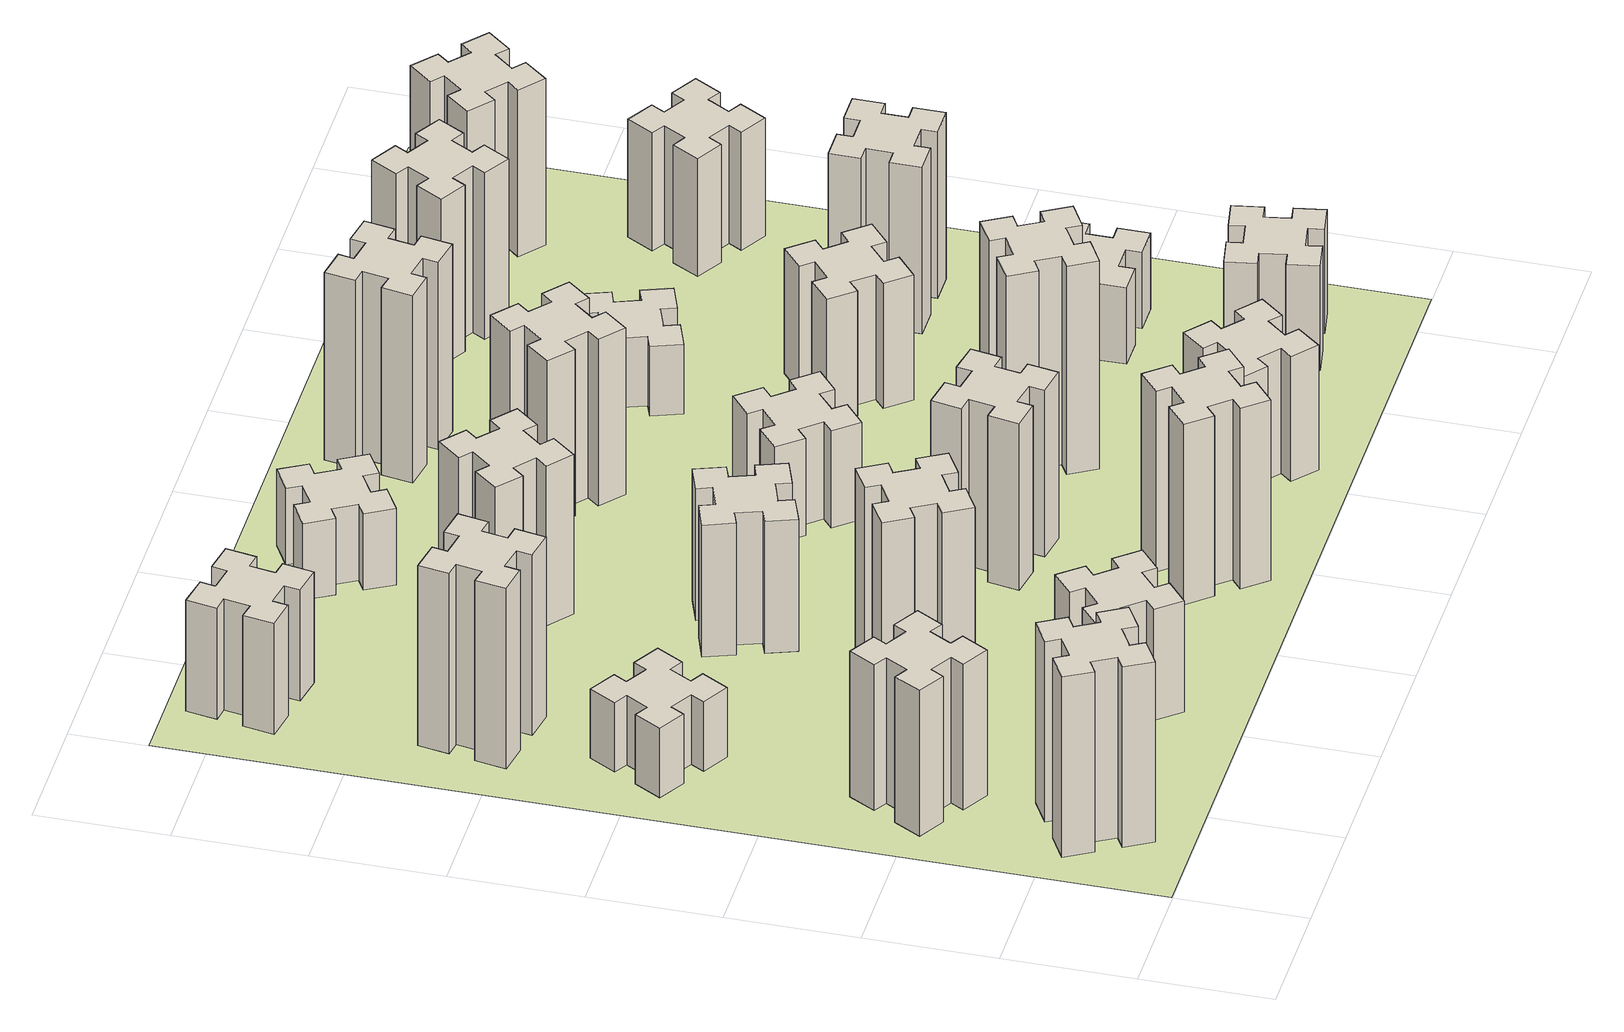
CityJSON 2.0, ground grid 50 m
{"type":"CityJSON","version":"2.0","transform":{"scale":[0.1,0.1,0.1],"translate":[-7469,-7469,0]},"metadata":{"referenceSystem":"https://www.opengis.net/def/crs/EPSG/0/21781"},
"CityObjects":{
"building1":{"type":"Building","attributes":{"class":"1000","function":"1000","usage":"1000","yearOfConstruction":2016,"roofType":"1000","measuredHeight":78,"storeysAboveGround":30,"storeysBelowGround":0},"geometry":[{"type":"Solid","lod":"1","boundaries":[[[[0,1,2,3,4,5,6,7,8,9,10,11,12,13,14,15,16,17,18,19]],[[17,16,20,21]],[[16,15,22,20]],[[15,14,23,22]],[[14,13,24,23]],[[13,12,25,24]],[[12,11,26,25]],[[11,10,27,26]],[[10,9,28,27]],[[9,8,29,28]],[[8,7,30,29]],[[7,6,31,30]],[[6,5,32,31]],[[5,4,33,32]],[[4,3,34,33]],[[3,2,35,34]],[[2,1,36,35]],[[1,0,37,36]],[[0,19,38,37]],[[19,18,39,38]],[[18,17,21,39]],[[24,25,26,27,28,29,30,31,32,33,34,35,36,37,38,39,21,20,22,23]]]]}]},
"building2":{"type":"Building","attributes":{"class":"1000","function":"1000","usage":"1000","yearOfConstruction":2016,"roofType":"1000","measuredHeight":63,"storeysAboveGround":30,"storeysBelowGround":0},"geometry":[{"type":"Solid","lod":"1","boundaries":[[[[40,41,42,43,44,45,46,47,48,49,50,51,52,53,54,55,56,57,58,59]],[[57,56,60,61]],[[56,55,62,60]],[[55,54,63,62]],[[54,53,64,63]],[[53,52,65,64]],[[52,51,66,65]],[[51,50,67,66]],[[50,49,68,67]],[[49,48,69,68]],[[48,47,70,69]],[[47,46,71,70]],[[46,45,72,71]],[[45,44,73,72]],[[44,43,74,73]],[[43,42,75,74]],[[42,41,76,75]],[[41,40,77,76]],[[40,59,78,77]],[[59,58,79,78]],[[58,57,61,79]],[[64,65,66,67,68,69,70,71,72,73,74,75,76,77,78,79,61,60,62,63]]]]}]},
"building3":{"type":"Building","attributes":{"class":"1000","function":"1000","usage":"1000","yearOfConstruction":2016,"roofType":"1000","measuredHeight":30,"storeysAboveGround":30,"storeysBelowGround":0},"geometry":[{"type":"Solid","lod":"1","boundaries":[[[[80,81,82,83,84,85,86,87,88,89,90,91,92,93,94,95,96,97,98,99]],[[97,96,100,101]],[[96,95,102,100]],[[95,94,103,102]],[[94,93,104,103]],[[93,92,105,104]],[[92,91,106,105]],[[91,90,107,106]],[[90,89,108,107]],[[89,88,109,108]],[[88,87,110,109]],[[87,86,111,110]],[[86,85,112,111]],[[85,84,113,112]],[[84,83,114,113]],[[83,82,115,114]],[[82,81,116,115]],[[81,80,117,116]],[[80,99,118,117]],[[99,98,119,118]],[[98,97,101,119]],[[104,105,106,107,108,109,110,111,112,113,114,115,116,117,118,119,101,100,102,103]]]]}]},
"building4":{"type":"Building","attributes":{"class":"1000","function":"1000","usage":"1000","yearOfConstruction":2016,"roofType":"1000","measuredHeight":78,"storeysAboveGround":30,"storeysBelowGround":0},"geometry":[{"type":"Solid","lod":"1","boundaries":[[[[120,121,122,123,124,125,126,127,128,129,130,131,132,133,134,135,136,137,138,139]],[[137,136,140,141]],[[136,135,142,140]],[[135,134,143,142]],[[134,133,144,143]],[[133,132,145,144]],[[132,131,146,145]],[[131,130,147,146]],[[130,129,148,147]],[[129,128,149,148]],[[128,127,150,149]],[[127,126,151,150]],[[126,125,152,151]],[[125,124,153,152]],[[124,123,154,153]],[[123,122,155,154]],[[122,121,156,155]],[[121,120,157,156]],[[120,139,158,157]],[[139,138,159,158]],[[138,137,141,159]],[[144,145,146,147,148,149,150,151,152,153,154,155,156,157,158,159,141,140,142,143]]]]}]},
"building5":{"type":"Building","attributes":{"class":"1000","function":"1000","usage":"1000","yearOfConstruction":2016,"roofType":"1000","measuredHeight":48,"storeysAboveGround":30,"storeysBelowGround":0},"geometry":[{"type":"Solid","lod":"1","boundaries":[[[[160,161,162,163,164,165,166,167,168,169,170,171,172,173,174,175,176,177,178,179]],[[177,176,180,181]],[[176,175,182,180]],[[175,174,183,182]],[[174,173,184,183]],[[173,172,185,184]],[[172,171,186,185]],[[171,170,187,186]],[[170,169,188,187]],[[169,168,189,188]],[[168,167,190,189]],[[167,166,191,190]],[[166,165,192,191]],[[165,164,193,192]],[[164,163,194,193]],[[163,162,195,194]],[[162,161,196,195]],[[161,160,197,196]],[[160,179,198,197]],[[179,178,199,198]],[[178,177,181,199]],[[184,185,186,187,188,189,190,191,192,193,194,195,196,197,198,199,181,180,182,183]]]]}]},
"building6":{"type":"Building","attributes":{"class":"1000","function":"1000","usage":"1000","yearOfConstruction":2016,"roofType":"1000","measuredHeight":48,"storeysAboveGround":30,"storeysBelowGround":0},"geometry":[{"type":"Solid","lod":"1","boundaries":[[[[200,201,202,203,204,205,206,207,208,209,210,211,212,213,214,215,216,217,218,219]],[[217,216,220,221]],[[216,215,222,220]],[[215,214,223,222]],[[214,213,224,223]],[[213,212,225,224]],[[212,211,226,225]],[[211,210,227,226]],[[210,209,228,227]],[[209,208,229,228]],[[208,207,230,229]],[[207,206,231,230]],[[206,205,232,231]],[[205,204,233,232]],[[204,203,234,233]],[[203,202,235,234]],[[202,201,236,235]],[[201,200,237,236]],[[200,219,238,237]],[[219,218,239,238]],[[218,217,221,239]],[[224,225,226,227,228,229,230,231,232,233,234,235,236,237,238,239,221,220,222,223]]]]}]},
"building7":{"type":"Building","attributes":{"class":"1000","function":"1000","usage":"1000","yearOfConstruction":2016,"roofType":"1000","measuredHeight":78,"storeysAboveGround":30,"storeysBelowGround":0},"geometry":[{"type":"Solid","lod":"1","boundaries":[[[[240,241,242,243,244,245,246,247,248,249,250,251,252,253,254,255,256,257,258,259]],[[257,256,260,261]],[[256,255,262,260]],[[255,254,263,262]],[[254,253,264,263]],[[253,252,265,264]],[[252,251,266,265]],[[251,250,267,266]],[[250,249,268,267]],[[249,248,269,268]],[[248,247,270,269]],[[247,246,271,270]],[[246,245,272,271]],[[245,244,273,272]],[[244,243,274,273]],[[243,242,275,274]],[[242,241,276,275]],[[241,240,277,276]],[[240,259,278,277]],[[259,258,279,278]],[[258,257,261,279]],[[264,265,266,267,268,269,270,271,272,273,274,275,276,277,278,279,261,260,262,263]]]]}]},
"building8":{"type":"Building","attributes":{"class":"1000","function":"1000","usage":"1000","yearOfConstruction":2016,"roofType":"1000","measuredHeight":57,"storeysAboveGround":30,"storeysBelowGround":0},"geometry":[{"type":"Solid","lod":"1","boundaries":[[[[280,281,282,283,284,285,286,287,288,289,290,291,292,293,294,295,296,297,298,299]],[[297,296,300,301]],[[296,295,302,300]],[[295,294,303,302]],[[294,293,304,303]],[[293,292,305,304]],[[292,291,306,305]],[[291,290,307,306]],[[290,289,308,307]],[[289,288,309,308]],[[288,287,310,309]],[[287,286,311,310]],[[286,285,312,311]],[[285,284,313,312]],[[284,283,314,313]],[[283,282,315,314]],[[282,281,316,315]],[[281,280,317,316]],[[280,299,318,317]],[[299,298,319,318]],[[298,297,301,319]],[[304,305,306,307,308,309,310,311,312,313,314,315,316,317,318,319,301,300,302,303]]]]}]},
"building9":{"type":"Building","attributes":{"class":"1000","function":"1000","usage":"1000","yearOfConstruction":2016,"roofType":"1000","measuredHeight":69,"storeysAboveGround":30,"storeysBelowGround":0},"geometry":[{"type":"Solid","lod":"1","boundaries":[[[[320,321,322,323,324,325,326,327,328,329,330,331,332,333,334,335,336,337,338,339]],[[337,336,340,341]],[[336,335,342,340]],[[335,334,343,342]],[[334,333,344,343]],[[333,332,345,344]],[[332,331,346,345]],[[331,330,347,346]],[[330,329,348,347]],[[329,328,349,348]],[[328,327,350,349]],[[327,326,351,350]],[[326,325,352,351]],[[325,324,353,352]],[[324,323,354,353]],[[323,322,355,354]],[[322,321,356,355]],[[321,320,357,356]],[[320,339,358,357]],[[339,338,359,358]],[[338,337,341,359]],[[344,345,346,347,348,349,350,351,352,353,354,355,356,357,358,359,341,340,342,343]]]]}]},
"building10":{"type":"Building","attributes":{"class":"1000","function":"1000","usage":"1000","yearOfConstruction":2016,"roofType":"1000","measuredHeight":78,"storeysAboveGround":30,"storeysBelowGround":0},"geometry":[{"type":"Solid","lod":"1","boundaries":[[[[360,361,362,363,364,365,366,367,368,369,370,371,372,373,374,375,376,377,378,379]],[[377,376,380,381]],[[376,375,382,380]],[[375,374,383,382]],[[374,373,384,383]],[[373,372,385,384]],[[372,371,386,385]],[[371,370,387,386]],[[370,369,388,387]],[[369,368,389,388]],[[368,367,390,389]],[[367,366,391,390]],[[366,365,392,391]],[[365,364,393,392]],[[364,363,394,393]],[[363,362,395,394]],[[362,361,396,395]],[[361,360,397,396]],[[360,379,398,397]],[[379,378,399,398]],[[378,377,381,399]],[[384,385,386,387,388,389,390,391,392,393,394,395,396,397,398,399,381,380,382,383]]]]}]},
"building11":{"type":"Building","attributes":{"class":"1000","function":"1000","usage":"1000","yearOfConstruction":2016,"roofType":"1000","measuredHeight":72,"storeysAboveGround":30,"storeysBelowGround":0},"geometry":[{"type":"Solid","lod":"1","boundaries":[[[[400,401,402,403,404,405,406,407,408,409,410,411,412,413,414,415,416,417,418,419]],[[417,416,420,421]],[[416,415,422,420]],[[415,414,423,422]],[[414,413,424,423]],[[413,412,425,424]],[[412,411,426,425]],[[411,410,427,426]],[[410,409,428,427]],[[409,408,429,428]],[[408,407,430,429]],[[407,406,431,430]],[[406,405,432,431]],[[405,404,433,432]],[[404,403,434,433]],[[403,402,435,434]],[[402,401,436,435]],[[401,400,437,436]],[[400,419,438,437]],[[419,418,439,438]],[[418,417,421,439]],[[424,425,426,427,428,429,430,431,432,433,434,435,436,437,438,439,421,420,422,423]]]]}]},
"building12":{"type":"Building","attributes":{"class":"1000","function":"1000","usage":"1000","yearOfConstruction":2016,"roofType":"1000","measuredHeight":33,"storeysAboveGround":30,"storeysBelowGround":0},"geometry":[{"type":"Solid","lod":"1","boundaries":[[[[440,441,442,443,444,445,446,447,448,449,450,451,452,453,454,455,456,457,458,459]],[[457,456,460,461]],[[456,455,462,460]],[[455,454,463,462]],[[454,453,464,463]],[[453,452,465,464]],[[452,451,466,465]],[[451,450,467,466]],[[450,449,468,467]],[[449,448,469,468]],[[448,447,470,469]],[[447,446,471,470]],[[446,445,472,471]],[[445,444,473,472]],[[444,443,474,473]],[[443,442,475,474]],[[442,441,476,475]],[[441,440,477,476]],[[440,459,478,477]],[[459,458,479,478]],[[458,457,461,479]],[[464,465,466,467,468,469,470,471,472,473,474,475,476,477,478,479,461,460,462,463]]]]}]},
"building13":{"type":"Building","attributes":{"class":"1000","function":"1000","usage":"1000","yearOfConstruction":2016,"roofType":"1000","measuredHeight":42,"storeysAboveGround":30,"storeysBelowGround":0},"geometry":[{"type":"Solid","lod":"1","boundaries":[[[[480,481,482,483,484,485,486,487,488,489,490,491,492,493,494,495,496,497,498,499]],[[497,496,500,501]],[[496,495,502,500]],[[495,494,503,502]],[[494,493,504,503]],[[493,492,505,504]],[[492,491,506,505]],[[491,490,507,506]],[[490,489,508,507]],[[489,488,509,508]],[[488,487,510,509]],[[487,486,511,510]],[[486,485,512,511]],[[485,484,513,512]],[[484,483,514,513]],[[483,482,515,514]],[[482,481,516,515]],[[481,480,517,516]],[[480,499,518,517]],[[499,498,519,518]],[[498,497,501,519]],[[504,505,506,507,508,509,510,511,512,513,514,515,516,517,518,519,501,500,502,503]]]]}]},
"building14":{"type":"Building","attributes":{"class":"1000","function":"1000","usage":"1000","yearOfConstruction":2016,"roofType":"1000","measuredHeight":72,"storeysAboveGround":30,"storeysBelowGround":0},"geometry":[{"type":"Solid","lod":"1","boundaries":[[[[520,521,522,523,524,525,526,527,528,529,530,531,532,533,534,535,536,537,538,539]],[[537,536,540,541]],[[536,535,542,540]],[[535,534,543,542]],[[534,533,544,543]],[[533,532,545,544]],[[532,531,546,545]],[[531,530,547,546]],[[530,529,548,547]],[[529,528,549,548]],[[528,527,550,549]],[[527,526,551,550]],[[526,525,552,551]],[[525,524,553,552]],[[524,523,554,553]],[[523,522,555,554]],[[522,521,556,555]],[[521,520,557,556]],[[520,539,558,557]],[[539,538,559,558]],[[538,537,541,559]],[[544,545,546,547,548,549,550,551,552,553,554,555,556,557,558,559,541,540,542,543]]]]}]},
"building15":{"type":"Building","attributes":{"class":"1000","function":"1000","usage":"1000","yearOfConstruction":2016,"roofType":"1000","measuredHeight":54,"storeysAboveGround":30,"storeysBelowGround":0},"geometry":[{"type":"Solid","lod":"1","boundaries":[[[[560,561,562,563,564,565,566,567,568,569,570,571,572,573,574,575,576,577,578,579]],[[577,576,580,581]],[[576,575,582,580]],[[575,574,583,582]],[[574,573,584,583]],[[573,572,585,584]],[[572,571,586,585]],[[571,570,587,586]],[[570,569,588,587]],[[569,568,589,588]],[[568,567,590,589]],[[567,566,591,590]],[[566,565,592,591]],[[565,564,593,592]],[[564,563,594,593]],[[563,562,595,594]],[[562,561,596,595]],[[561,560,597,596]],[[560,579,598,597]],[[579,578,599,598]],[[578,577,581,599]],[[584,585,586,587,588,589,590,591,592,593,594,595,596,597,598,599,581,580,582,583]]]]}]},
"building16":{"type":"Building","attributes":{"class":"1000","function":"1000","usage":"1000","yearOfConstruction":2016,"roofType":"1000","measuredHeight":90,"storeysAboveGround":30,"storeysBelowGround":0},"geometry":[{"type":"Solid","lod":"1","boundaries":[[[[600,601,602,603,604,605,606,607,608,609,610,611,612,613,614,615,616,617,618,619]],[[617,616,620,621]],[[616,615,622,620]],[[615,614,623,622]],[[614,613,624,623]],[[613,612,625,624]],[[612,611,626,625]],[[611,610,627,626]],[[610,609,628,627]],[[609,608,629,628]],[[608,607,630,629]],[[607,606,631,630]],[[606,605,632,631]],[[605,604,633,632]],[[604,603,634,633]],[[603,602,635,634]],[[602,601,636,635]],[[601,600,637,636]],[[600,619,638,637]],[[619,618,639,638]],[[618,617,621,639]],[[624,625,626,627,628,629,630,631,632,633,634,635,636,637,638,639,621,620,622,623]]]]}]},
"building17":{"type":"Building","attributes":{"class":"1000","function":"1000","usage":"1000","yearOfConstruction":2016,"roofType":"1000","measuredHeight":81,"storeysAboveGround":30,"storeysBelowGround":0},"geometry":[{"type":"Solid","lod":"1","boundaries":[[[[640,641,642,643,644,645,646,647,648,649,650,651,652,653,654,655,656,657,658,659]],[[657,656,660,661]],[[656,655,662,660]],[[655,654,663,662]],[[654,653,664,663]],[[653,652,665,664]],[[652,651,666,665]],[[651,650,667,666]],[[650,649,668,667]],[[649,648,669,668]],[[648,647,670,669]],[[647,646,671,670]],[[646,645,672,671]],[[645,644,673,672]],[[644,643,674,673]],[[643,642,675,674]],[[642,641,676,675]],[[641,640,677,676]],[[640,659,678,677]],[[659,658,679,678]],[[658,657,661,679]],[[664,665,666,667,668,669,670,671,672,673,674,675,676,677,678,679,661,660,662,663]]]]}]},
"building18":{"type":"Building","attributes":{"class":"1000","function":"1000","usage":"1000","yearOfConstruction":2016,"roofType":"1000","measuredHeight":54,"storeysAboveGround":30,"storeysBelowGround":0},"geometry":[{"type":"Solid","lod":"1","boundaries":[[[[680,681,682,683,684,685,686,687,688,689,690,691,692,693,694,695,696,697,698,699]],[[697,696,700,701]],[[696,695,702,700]],[[695,694,703,702]],[[694,693,704,703]],[[693,692,705,704]],[[692,691,706,705]],[[691,690,707,706]],[[690,689,708,707]],[[689,688,709,708]],[[688,687,710,709]],[[687,686,711,710]],[[686,685,712,711]],[[685,684,713,712]],[[684,683,714,713]],[[683,682,715,714]],[[682,681,716,715]],[[681,680,717,716]],[[680,699,718,717]],[[699,698,719,718]],[[698,697,701,719]],[[704,705,706,707,708,709,710,711,712,713,714,715,716,717,718,719,701,700,702,703]]]]}]},
"building19":{"type":"Building","attributes":{"class":"1000","function":"1000","usage":"1000","yearOfConstruction":2016,"roofType":"1000","measuredHeight":30,"storeysAboveGround":30,"storeysBelowGround":0},"geometry":[{"type":"Solid","lod":"1","boundaries":[[[[720,721,722,723,724,725,726,727,728,729,730,731,732,733,734,735,736,737,738,739]],[[737,736,740,741]],[[736,735,742,740]],[[735,734,743,742]],[[734,733,744,743]],[[733,732,745,744]],[[732,731,746,745]],[[731,730,747,746]],[[730,729,748,747]],[[729,728,749,748]],[[728,727,750,749]],[[727,726,751,750]],[[726,725,752,751]],[[725,724,753,752]],[[724,723,754,753]],[[723,722,755,754]],[[722,721,756,755]],[[721,720,757,756]],[[720,739,758,757]],[[739,738,759,758]],[[738,737,741,759]],[[744,745,746,747,748,749,750,751,752,753,754,755,756,757,758,759,741,740,742,743]]]]}]},
"building20":{"type":"Building","attributes":{"class":"1000","function":"1000","usage":"1000","yearOfConstruction":2016,"roofType":"1000","measuredHeight":45,"storeysAboveGround":30,"storeysBelowGround":0},"geometry":[{"type":"Solid","lod":"1","boundaries":[[[[760,761,762,763,764,765,766,767,768,769,770,771,772,773,774,775,776,777,778,779]],[[777,776,780,781]],[[776,775,782,780]],[[775,774,783,782]],[[774,773,784,783]],[[773,772,785,784]],[[772,771,786,785]],[[771,770,787,786]],[[770,769,788,787]],[[769,768,789,788]],[[768,767,790,789]],[[767,766,791,790]],[[766,765,792,791]],[[765,764,793,792]],[[764,763,794,793]],[[763,762,795,794]],[[762,761,796,795]],[[761,760,797,796]],[[760,779,798,797]],[[779,778,799,798]],[[778,777,781,799]],[[784,785,786,787,788,789,790,791,792,793,794,795,796,797,798,799,781,780,782,783]]]]}]},
"building21":{"type":"Building","attributes":{"class":"1000","function":"1000","usage":"1000","yearOfConstruction":2016,"roofType":"1000","measuredHeight":33,"storeysAboveGround":30,"storeysBelowGround":0},"geometry":[{"type":"Solid","lod":"1","boundaries":[[[[800,801,802,803,804,805,806,807,808,809,810,811,812,813,814,815,816,817,818,819]],[[817,816,820,821]],[[816,815,822,820]],[[815,814,823,822]],[[814,813,824,823]],[[813,812,825,824]],[[812,811,826,825]],[[811,810,827,826]],[[810,809,828,827]],[[809,808,829,828]],[[808,807,830,829]],[[807,806,831,830]],[[806,805,832,831]],[[805,804,833,832]],[[804,803,834,833]],[[803,802,835,834]],[[802,801,836,835]],[[801,800,837,836]],[[800,819,838,837]],[[819,818,839,838]],[[818,817,821,839]],[[824,825,826,827,828,829,830,831,832,833,834,835,836,837,838,839,821,820,822,823]]]]}]},
"building22":{"type":"Building","attributes":{"class":"1000","function":"1000","usage":"1000","yearOfConstruction":2016,"roofType":"1000","measuredHeight":72,"storeysAboveGround":30,"storeysBelowGround":0},"geometry":[{"type":"Solid","lod":"1","boundaries":[[[[840,841,842,843,844,845,846,847,848,849,850,851,852,853,854,855,856,857,858,859]],[[857,856,860,861]],[[856,855,862,860]],[[855,854,863,862]],[[854,853,864,863]],[[853,852,865,864]],[[852,851,866,865]],[[851,850,867,866]],[[850,849,868,867]],[[849,848,869,868]],[[848,847,870,869]],[[847,846,871,870]],[[846,845,872,871]],[[845,844,873,872]],[[844,843,874,873]],[[843,842,875,874]],[[842,841,876,875]],[[841,840,877,876]],[[840,859,878,877]],[[859,858,879,878]],[[858,857,861,879]],[[864,865,866,867,868,869,870,871,872,873,874,875,876,877,878,879,861,860,862,863]]]]}]},
"building23":{"type":"Building","attributes":{"class":"1000","function":"1000","usage":"1000","yearOfConstruction":2016,"roofType":"1000","measuredHeight":72,"storeysAboveGround":30,"storeysBelowGround":0},"geometry":[{"type":"Solid","lod":"1","boundaries":[[[[880,881,882,883,884,885,886,887,888,889,890,891,892,893,894,895,896,897,898,899]],[[897,896,900,901]],[[896,895,902,900]],[[895,894,903,902]],[[894,893,904,903]],[[893,892,905,904]],[[892,891,906,905]],[[891,890,907,906]],[[890,889,908,907]],[[889,888,909,908]],[[888,887,910,909]],[[887,886,911,910]],[[886,885,912,911]],[[885,884,913,912]],[[884,883,914,913]],[[883,882,915,914]],[[882,881,916,915]],[[881,880,917,916]],[[880,899,918,917]],[[899,898,919,918]],[[898,897,901,919]],[[904,905,906,907,908,909,910,911,912,913,914,915,916,917,918,919,901,900,902,903]]]]}]},
"building24":{"type":"Building","attributes":{"class":"1000","function":"1000","usage":"1000","yearOfConstruction":2016,"roofType":"1000","measuredHeight":51,"storeysAboveGround":30,"storeysBelowGround":0},"geometry":[{"type":"Solid","lod":"1","boundaries":[[[[920,921,922,923,924,925,926,927,928,929,930,931,932,933,934,935,936,937,938,939]],[[937,936,940,941]],[[936,935,942,940]],[[935,934,943,942]],[[934,933,944,943]],[[933,932,945,944]],[[932,931,946,945]],[[931,930,947,946]],[[930,929,948,947]],[[929,928,949,948]],[[928,927,950,949]],[[927,926,951,950]],[[926,925,952,951]],[[925,924,953,952]],[[924,923,954,953]],[[923,922,955,954]],[[922,921,956,955]],[[921,920,957,956]],[[920,939,958,957]],[[939,938,959,958]],[[938,937,941,959]],[[944,945,946,947,948,949,950,951,952,953,954,955,956,957,958,959,941,940,942,943]]]]}]},
"building25":{"type":"Building","attributes":{"class":"1000","function":"1000","usage":"1000","yearOfConstruction":2016,"roofType":"1000","measuredHeight":72,"storeysAboveGround":30,"storeysBelowGround":0},"geometry":[{"type":"Solid","lod":"1","boundaries":[[[[960,961,962,963,964,965,966,967,968,969,970,971,972,973,974,975,976,977,978,979]],[[977,976,980,981]],[[976,975,982,980]],[[975,974,983,982]],[[974,973,984,983]],[[973,972,985,984]],[[972,971,986,985]],[[971,970,987,986]],[[970,969,988,987]],[[969,968,989,988]],[[968,967,990,989]],[[967,966,991,990]],[[966,965,992,991]],[[965,964,993,992]],[[964,963,994,993]],[[963,962,995,994]],[[962,961,996,995]],[[961,960,997,996]],[[960,979,998,997]],[[979,978,999,998]],[[978,977,981,999]],[[984,985,986,987,988,989,990,991,992,993,994,995,996,997,998,999,981,980,982,983]]]]}]},
"landuse1":{"type":"LandUse","attributes":{"name":"plot1","function":"1010"},"geometry":[{"type":"MultiSurface","lod":"1","boundaries":[[[1000,1001,1002,1003]]]}]}
},
"vertices":[
[364,496,0],[277,446,0],[247,498,0],[143,438,0],[203,334,0],[255,364,0],[305,277,0],[253,247,0],[313,143,0],[417,203,0],[387,255,0],[474,305,0],[504,253,0],[608,313,0],[548,417,0],[496,387,0],[446,474,0],[498,504,0],[438,608,0],[334,548,0],[446,474,780],[498,504,780],[496,387,780],[548,417,780],[608,313,780],[504,253,780],[474,305,780],[387,255,780],[417,203,780],[313,143,780],[253,247,780],[305,277,780],[255,364,780],[203,334,780],[143,438,780],[247,498,780],[277,446,780],[364,496,780],[334,548,780],[438,608,780],
[474,1086,0],[387,1136,0],[417,1188,0],[313,1248,0],[253,1144,0],[305,1114,0],[255,1027,0],[203,1057,0],[143,953,0],[247,893,0],[277,945,0],[364,895,0],[334,843,0],[438,783,0],[498,887,0],[446,917,0],[496,1004,0],[548,974,0],[608,1078,0],[504,1138,0],[496,1004,630],[548,974,630],[446,917,630],[498,887,630],[438,783,630],[334,843,630],[364,895,630],[277,945,630],[247,893,630],[143,953,630],[203,1057,630],[255,1027,630],[305,1114,630],[253,1144,630],[313,1248,630],[417,1188,630],[387,1136,630],[474,1086,630],[504,1138,630],[608,1078,630],
[277,1885,0],[364,1835,0],[334,1783,0],[438,1723,0],[498,1827,0],[446,1857,0],[496,1944,0],[548,1914,0],[608,2018,0],[504,2078,0],[474,2026,0],[387,2076,0],[417,2128,0],[313,2188,0],[253,2084,0],[305,2054,0],[255,1967,0],[203,1997,0],[143,1893,0],[247,1833,0],[255,1967,300],[203,1997,300],[305,2054,300],[253,2084,300],[313,2188,300],[417,2128,300],[387,2076,300],[474,2026,300],[504,2078,300],[608,2018,300],[548,1914,300],[496,1944,300],[446,1857,300],[498,1827,300],[438,1723,300],[334,1783,300],[364,1835,300],[277,1885,300],[247,1833,300],[143,1893,300],
[475,2527,0],[492,2625,0],[551,2615,0],[572,2733,0],[454,2754,0],[444,2695,0],[345,2712,0],[356,2771,0],[237,2792,0],[217,2674,0],[276,2664,0],[258,2565,0],[199,2576,0],[178,2457,0],[297,2437,0],[307,2496,0],[405,2478,0],[395,2419,0],[513,2398,0],[534,2517,0],[405,2478,780],[395,2419,780],[307,2496,780],[297,2437,780],[178,2457,780],[199,2576,780],[258,2565,780],[276,2664,780],[217,2674,780],[237,2792,780],[356,2771,780],[345,2712,780],[444,2695,780],[454,2754,780],[572,2733,780],[551,2615,780],[492,2625,780],[475,2527,780],[534,2517,780],[513,2398,780],
[1232,508,0],[1167,584,0],[1213,623,0],[1136,715,0],[1044,638,0],[1083,592,0],[1006,527,0],[968,573,0],[876,496,0],[953,404,0],[999,443,0],[1063,366,0],[1017,328,0],[1094,236,0],[1186,313,0],[1148,359,0],[1224,423,0],[1263,377,0],[1355,454,0],[1278,546,0],[1224,423,480],[1263,377,480],[1148,359,480],[1186,313,480],[1094,236,480],[1017,328,480],[1063,366,480],[999,443,480],[953,404,480],[876,496,480],[968,573,480],[1006,527,480],[1083,592,480],[1044,638,480],[1136,715,480],[1213,623,480],[1167,584,480],[1232,508,480],[1278,546,480],[1355,454,480],
[444,3535,0],[345,3552,0],[356,3611,0],[237,3632,0],[217,3514,0],[276,3504,0],[258,3405,0],[199,3416,0],[178,3297,0],[297,3277,0],[307,3336,0],[405,3318,0],[395,3259,0],[513,3238,0],[534,3357,0],[475,3367,0],[492,3465,0],[551,3455,0],[572,3573,0],[454,3594,0],[492,3465,480],[551,3455,480],[475,3367,480],[534,3357,480],[513,3238,480],[395,3259,480],[405,3318,480],[307,3336,480],[297,3277,480],[178,3297,480],[199,3416,480],[258,3405,480],[276,3504,480],[217,3514,480],[237,3632,480],[356,3611,480],[345,3552,480],[444,3535,480],[454,3594,480],[572,3573,480],
[1236,1227,0],[1186,1314,0],[1238,1344,0],[1178,1448,0],[1074,1388,0],[1104,1336,0],[1017,1286,0],[987,1338,0],[883,1278,0],[943,1174,0],[995,1204,0],[1045,1117,0],[993,1087,0],[1053,983,0],[1157,1043,0],[1127,1095,0],[1214,1145,0],[1244,1093,0],[1348,1153,0],[1288,1257,0],[1214,1145,780],[1244,1093,780],[1127,1095,780],[1157,1043,780],[1053,983,780],[993,1087,780],[1045,1117,780],[995,1204,780],[943,1174,780],[883,1278,780],[987,1338,780],[1017,1286,780],[1104,1336,780],[1074,1388,780],[1178,1448,780],[1238,1344,780],[1186,1314,780],[1236,1227,780],[1288,1257,780],[1348,1153,780],
[1336,1846,0],[1302,1940,0],[1358,1960,0],[1317,2073,0],[1204,2032,0],[1225,1976,0],[1131,1942,0],[1110,1998,0],[997,1957,0],[1039,1844,0],[1095,1865,0],[1129,1771,0],[1073,1750,0],[1114,1637,0],[1227,1679,0],[1206,1735,0],[1300,1769,0],[1320,1713,0],[1433,1754,0],[1392,1867,0],[1300,1769,570],[1320,1713,570],[1206,1735,570],[1227,1679,570],[1114,1637,570],[1073,1750,570],[1129,1771,570],[1095,1865,570],[1039,1844,570],[997,1957,570],[1110,1998,570],[1131,1942,570],[1225,1976,570],[1204,2032,570],[1317,2073,570],[1358,1960,570],[1302,1940,570],[1336,1846,570],[1392,1867,570],[1433,1754,570],
[1167,2586,0],[1232,2663,0],[1278,2624,0],[1355,2716,0],[1263,2793,0],[1224,2747,0],[1148,2812,0],[1186,2858,0],[1094,2935,0],[1017,2843,0],[1063,2804,0],[999,2728,0],[953,2766,0],[876,2674,0],[968,2597,0],[1006,2643,0],[1083,2579,0],[1044,2533,0],[1136,2456,0],[1213,2548,0],[1083,2579,690],[1044,2533,690],[1006,2643,690],[968,2597,690],[876,2674,690],[953,2766,690],[999,2728,690],[1063,2804,690],[1017,2843,690],[1094,2935,690],[1186,2858,690],[1148,2812,690],[1224,2747,690],[1263,2793,690],[1355,2716,690],[1278,2624,690],[1232,2663,690],[1167,2586,690],[1213,2548,690],[1136,2456,690],
[2072,408,0],[2007,484,0],[2053,523,0],[1976,615,0],[1884,538,0],[1923,492,0],[1846,427,0],[1808,473,0],[1716,396,0],[1793,304,0],[1839,343,0],[1903,266,0],[1857,228,0],[1934,136,0],[2026,213,0],[1988,259,0],[2064,323,0],[2103,277,0],[2195,354,0],[2118,446,0],[2064,323,780],[2103,277,780],[1988,259,780],[2026,213,780],[1934,136,780],[1857,228,780],[1903,266,780],[1839,343,780],[1793,304,780],[1716,396,780],[1808,473,780],[1846,427,780],[1923,492,780],[1884,538,780],[1976,615,780],[2053,523,780],[2007,484,780],[2072,408,780],[2118,446,780],[2195,354,780],
[1924,1215,0],[1825,1232,0],[1836,1291,0],[1717,1312,0],[1697,1194,0],[1756,1184,0],[1738,1085,0],[1679,1096,0],[1658,977,0],[1777,957,0],[1787,1016,0],[1885,998,0],[1875,939,0],[1993,918,0],[2014,1037,0],[1955,1047,0],[1972,1145,0],[2031,1135,0],[2052,1253,0],[1934,1274,0],[1972,1145,720],[2031,1135,720],[1955,1047,720],[2014,1037,720],[1993,918,720],[1875,939,720],[1885,998,720],[1787,1016,720],[1777,957,720],[1658,977,720],[1679,1096,720],[1738,1085,720],[1756,1184,720],[1697,1194,720],[1717,1312,720],[1836,1291,720],[1825,1232,720],[1924,1215,720],[1934,1274,720],[2052,1253,720],
[1336,3347,0],[1286,3434,0],[1338,3464,0],[1278,3568,0],[1174,3508,0],[1204,3456,0],[1117,3406,0],[1087,3458,0],[983,3398,0],[1043,3294,0],[1095,3324,0],[1145,3237,0],[1093,3207,0],[1153,3103,0],[1257,3163,0],[1227,3215,0],[1314,3265,0],[1344,3213,0],[1448,3273,0],[1388,3377,0],[1314,3265,330],[1344,3213,330],[1227,3215,330],[1257,3163,330],[1153,3103,330],[1093,3207,330],[1145,3237,330],[1095,3324,330],[1043,3294,330],[983,3398,330],[1087,3458,330],[1117,3406,330],[1204,3456,330],[1174,3508,330],[1278,3568,330],[1338,3464,330],[1286,3434,330],[1336,3347,330],[1388,3377,330],[1448,3273,330],
[1839,1823,0],[1903,1746,0],[1857,1708,0],[1934,1616,0],[2026,1693,0],[1988,1739,0],[2064,1803,0],[2103,1757,0],[2195,1834,0],[2118,1926,0],[2072,1888,0],[2007,1964,0],[2053,2003,0],[1976,2095,0],[1884,2018,0],[1923,1972,0],[1846,1907,0],[1808,1953,0],[1716,1876,0],[1793,1784,0],[1846,1907,420],[1808,1953,420],[1923,1972,420],[1884,2018,420],[1976,2095,420],[2053,2003,420],[2007,1964,420],[2072,1888,420],[2118,1926,420],[2195,1834,420],[2103,1757,420],[2064,1803,420],[1988,1739,420],[2026,1693,420],[1934,1616,420],[1857,1708,420],[1903,1746,420],[1839,1823,420],[1793,1784,420],[1716,1876,420],
[1907,2586,0],[1972,2663,0],[2018,2624,0],[2095,2716,0],[2003,2793,0],[1964,2747,0],[1888,2812,0],[1926,2858,0],[1834,2935,0],[1757,2843,0],[1803,2804,0],[1739,2728,0],[1693,2766,0],[1616,2674,0],[1708,2597,0],[1746,2643,0],[1823,2579,0],[1784,2533,0],[1876,2456,0],[1953,2548,0],[1823,2579,720],[1784,2533,720],[1746,2643,720],[1708,2597,720],[1616,2674,720],[1693,2766,720],[1739,2728,720],[1803,2804,720],[1757,2843,720],[1834,2935,720],[1926,2858,720],[1888,2812,720],[1964,2747,720],[2003,2793,720],[2095,2716,720],[2018,2624,720],[1972,2663,720],[1907,2586,720],[1953,2548,720],[1876,2456,720],
[2543,484,0],[2479,408,0],[2433,446,0],[2356,354,0],[2448,277,0],[2486,323,0],[2563,259,0],[2524,213,0],[2616,136,0],[2693,228,0],[2647,266,0],[2712,343,0],[2758,304,0],[2835,396,0],[2743,473,0],[2704,427,0],[2628,492,0],[2666,538,0],[2574,615,0],[2497,523,0],[2628,492,540],[2666,538,540],[2704,427,540],[2743,473,540],[2835,396,540],[2758,304,540],[2712,343,540],[2647,266,540],[2693,228,540],[2616,136,540],[2524,213,540],[2563,259,540],[2486,323,540],[2448,277,540],[2356,354,540],[2433,446,540],[2479,408,540],[2543,484,540],[2497,523,540],[2574,615,540],
[2484,1236,0],[2397,1186,0],[2367,1238,0],[2263,1178,0],[2323,1074,0],[2375,1104,0],[2425,1017,0],[2373,987,0],[2433,883,0],[2537,943,0],[2507,995,0],[2594,1045,0],[2624,993,0],[2728,1053,0],[2668,1157,0],[2616,1127,0],[2566,1214,0],[2618,1244,0],[2558,1348,0],[2454,1288,0],[2566,1214,900],[2618,1244,900],[2616,1127,900],[2668,1157,900],[2728,1053,900],[2624,993,900],[2594,1045,900],[2507,995,900],[2537,943,900],[2433,883,900],[2373,987,900],[2425,1017,900],[2375,1104,900],[2323,1074,900],[2263,1178,900],[2367,1238,900],[2397,1186,900],[2484,1236,900],[2454,1288,900],[2558,1348,900],
[1887,3236,0],[1985,3218,0],[1975,3159,0],[2093,3138,0],[2114,3257,0],[2055,3267,0],[2072,3365,0],[2131,3355,0],[2152,3473,0],[2034,3494,0],[2024,3435,0],[1925,3452,0],[1936,3511,0],[1817,3532,0],[1797,3414,0],[1856,3404,0],[1838,3305,0],[1779,3316,0],[1758,3197,0],[1877,3177,0],[1838,3305,810],[1779,3316,810],[1856,3404,810],[1797,3414,810],[1817,3532,810],[1936,3511,810],[1925,3452,810],[2024,3435,810],[2034,3494,810],[2152,3473,810],[2131,3355,810],[2072,3365,810],[2055,3267,810],[2114,3257,810],[2093,3138,810],[1975,3159,810],[1985,3218,810],[1887,3236,810],[1877,3177,810],[1758,3197,810],
[2728,1739,0],[2804,1803,0],[2843,1757,0],[2935,1834,0],[2858,1926,0],[2812,1888,0],[2747,1964,0],[2793,2003,0],[2716,2095,0],[2624,2018,0],[2663,1972,0],[2586,1907,0],[2548,1953,0],[2456,1876,0],[2533,1784,0],[2579,1823,0],[2643,1746,0],[2597,1708,0],[2674,1616,0],[2766,1693,0],[2643,1746,540],[2597,1708,540],[2579,1823,540],[2533,1784,540],[2456,1876,540],[2548,1953,540],[2586,1907,540],[2663,1972,540],[2624,2018,540],[2716,2095,540],[2793,2003,540],[2747,1964,540],[2812,1888,540],[2858,1926,540],[2935,1834,540],[2843,1757,540],[2804,1803,540],[2728,1739,540],[2766,1693,540],[2674,1616,540],
[2375,2605,0],[2409,2511,0],[2353,2490,0],[2394,2377,0],[2507,2419,0],[2486,2475,0],[2580,2509,0],[2600,2453,0],[2713,2494,0],[2672,2607,0],[2616,2586,0],[2582,2680,0],[2638,2700,0],[2597,2813,0],[2484,2772,0],[2505,2716,0],[2411,2682,0],[2390,2738,0],[2277,2697,0],[2319,2584,0],[2411,2682,300],[2390,2738,300],[2505,2716,300],[2484,2772,300],[2597,2813,300],[2638,2700,300],[2582,2680,300],[2616,2586,300],[2672,2607,300],[2713,2494,300],[2600,2453,300],[2580,2509,300],[2486,2475,300],[2507,2419,300],[2394,2377,300],[2353,2490,300],[2409,2511,300],[2375,2605,300],[2319,2584,300],[2277,2697,300],
[3305,358,0],[3404,376,0],[3414,317,0],[3532,337,0],[3511,456,0],[3452,445,0],[3435,544,0],[3494,554,0],[3473,672,0],[3355,651,0],[3365,592,0],[3267,575,0],[3257,634,0],[3138,613,0],[3159,495,0],[3218,505,0],[3236,407,0],[3177,397,0],[3197,278,0],[3316,299,0],[3236,407,450],[3177,397,450],[3218,505,450],[3159,495,450],[3138,613,450],[3257,634,450],[3267,575,450],[3365,592,450],[3355,651,450],[3473,672,450],[3494,554,450],[3435,544,450],[3452,445,450],[3511,456,450],[3532,337,450],[3414,317,450],[3404,376,450],[3305,358,450],[3316,299,450],[3197,278,450],
[3185,1005,0],[3285,1005,0],[3285,945,0],[3405,945,0],[3405,1065,0],[3345,1065,0],[3345,1165,0],[3405,1165,0],[3405,1285,0],[3285,1285,0],[3285,1225,0],[3185,1225,0],[3185,1285,0],[3065,1285,0],[3065,1165,0],[3125,1165,0],[3125,1065,0],[3065,1065,0],[3065,945,0],[3185,945,0],[3125,1065,330],[3065,1065,330],[3125,1165,330],[3065,1165,330],[3065,1285,330],[3185,1285,330],[3185,1225,330],[3285,1225,330],[3285,1285,330],[3405,1285,330],[3405,1165,330],[3345,1165,330],[3345,1065,330],[3405,1065,330],[3405,945,330],[3285,945,330],[3285,1005,330],[3185,1005,330],[3185,945,330],[3065,945,330],
[2625,3434,0],[2575,3347,0],[2523,3377,0],[2463,3273,0],[2567,3213,0],[2597,3265,0],[2684,3215,0],[2654,3163,0],[2758,3103,0],[2818,3207,0],[2766,3237,0],[2816,3324,0],[2868,3294,0],[2928,3398,0],[2824,3458,0],[2794,3406,0],[2707,3456,0],[2737,3508,0],[2633,3568,0],[2573,3464,0],[2707,3456,720],[2737,3508,720],[2794,3406,720],[2824,3458,720],[2928,3398,720],[2868,3294,720],[2816,3324,720],[2766,3237,720],[2818,3207,720],[2758,3103,720],[2654,3163,720],[2684,3215,720],[2597,3265,720],[2567,3213,720],[2463,3273,720],[2523,3377,720],[2575,3347,720],[2625,3434,720],[2573,3464,720],[2633,3568,720],
[3125,1905,0],[3125,1805,0],[3065,1805,0],[3065,1685,0],[3185,1685,0],[3185,1745,0],[3285,1745,0],[3285,1685,0],[3405,1685,0],[3405,1805,0],[3345,1805,0],[3345,1905,0],[3405,1905,0],[3405,2025,0],[3285,2025,0],[3285,1965,0],[3185,1965,0],[3185,2025,0],[3065,2025,0],[3065,1905,0],[3185,1965,720],[3185,2025,720],[3285,1965,720],[3285,2025,720],[3405,2025,720],[3405,1905,720],[3345,1905,720],[3345,1805,720],[3405,1805,720],[3405,1685,720],[3285,1685,720],[3285,1745,720],[3185,1745,720],[3185,1685,720],[3065,1685,720],[3065,1805,720],[3125,1805,720],[3125,1905,720],[3065,1905,720],[3065,2025,720],
[3534,2666,0],[3447,2716,0],[3477,2768,0],[3373,2828,0],[3313,2724,0],[3365,2694,0],[3315,2607,0],[3263,2637,0],[3203,2533,0],[3307,2473,0],[3337,2525,0],[3424,2475,0],[3394,2423,0],[3498,2363,0],[3558,2467,0],[3506,2497,0],[3556,2584,0],[3608,2554,0],[3668,2658,0],[3564,2718,0],[3556,2584,510],[3608,2554,510],[3506,2497,510],[3558,2467,510],[3498,2363,510],[3394,2423,510],[3424,2475,510],[3337,2525,510],[3307,2473,510],[3203,2533,510],[3263,2637,510],[3315,2607,510],[3365,2694,510],[3313,2724,510],[3373,2828,510],[3477,2768,510],[3447,2716,510],[3534,2666,510],[3564,2718,510],[3668,2658,510],
[3126,3283,0],[3203,3219,0],[3164,3173,0],[3256,3096,0],[3333,3188,0],[3287,3226,0],[3352,3303,0],[3398,3264,0],[3475,3356,0],[3383,3433,0],[3344,3387,0],[3268,3452,0],[3306,3498,0],[3214,3575,0],[3137,3483,0],[3183,3444,0],[3119,3368,0],[3073,3406,0],[2996,3314,0],[3088,3237,0],[3119,3368,720],[3073,3406,720],[3183,3444,720],[3137,3483,720],[3214,3575,720],[3306,3498,720],[3268,3452,720],[3344,3387,720],[3383,3433,720],[3475,3356,720],[3398,3264,720],[3352,3303,720],[3287,3226,720],[3333,3188,720],[3256,3096,720],[3164,3173,720],[3203,3219,720],[3126,3283,720],[3088,3237,720],[2996,3314,720],
[5,3705,0],[3705,3705,0],[3705,5,0],[5,5,0]
]}
